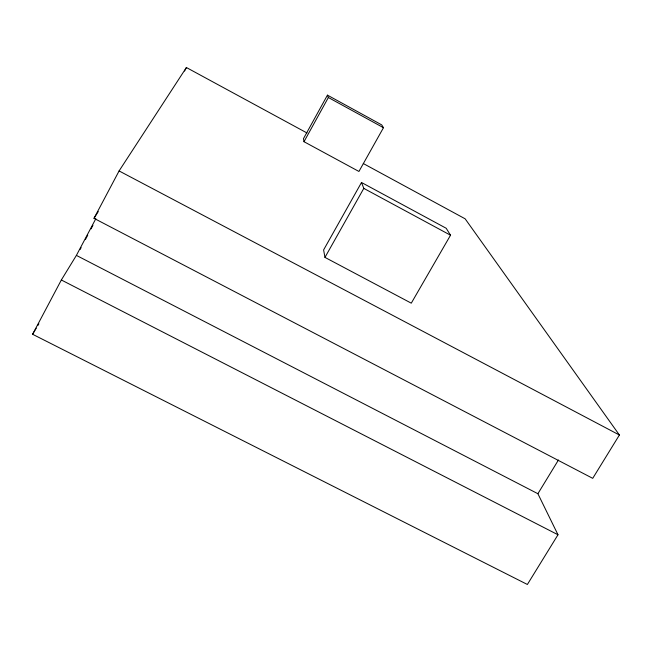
<?xml version="1.0" encoding="UTF-8"?>
<svg xmlns="http://www.w3.org/2000/svg" width="652" height="652" viewBox="0 0 652 652"><rect width="100%" height="100%" fill="white"/><g stroke="black" fill="none" stroke-linecap="round" stroke-linejoin="round"><path stroke-width="0.98" d="M76.398 255.388L537.892 493.719L557.99 534.762L527.378 584.477L32.6 334.272L61.345 279.985L76.398 255.388L95.852 218.665M363.294 163.53L465.137 218.811L619.4 435.014L592.725 478.34L94.002 218.322L119.088 170.938L186.407 67.523L307.01 132.984M80.172 249.414L81.117 247.63M85.379 239.594L87.743 235.127M91.052 228.876L92.943 225.307M184.54 71.035L186.407 67.523M327.451 95.143L303.457 138.68L304.003 141.704L358.934 171.46L383.474 127.702L381.722 124.891L327.451 95.143L328.372 97.515L383.474 127.702M304.003 141.704L328.372 97.515M361.501 182.487L323.612 249.92L324.965 257.401L411.282 303.172L450.524 235.217L446.188 228.265L361.501 182.487L363.8 188.379L450.524 235.217M324.965 257.401L363.8 188.379M32.6 334.272L36.267 328.168M37.832 325.552L38.884 323.808M537.892 493.719L558.454 459.978M94.002 218.322L98.256 211.574M61.345 279.985L557.99 534.762M119.088 170.938L619.4 435.014"/></g></svg>
